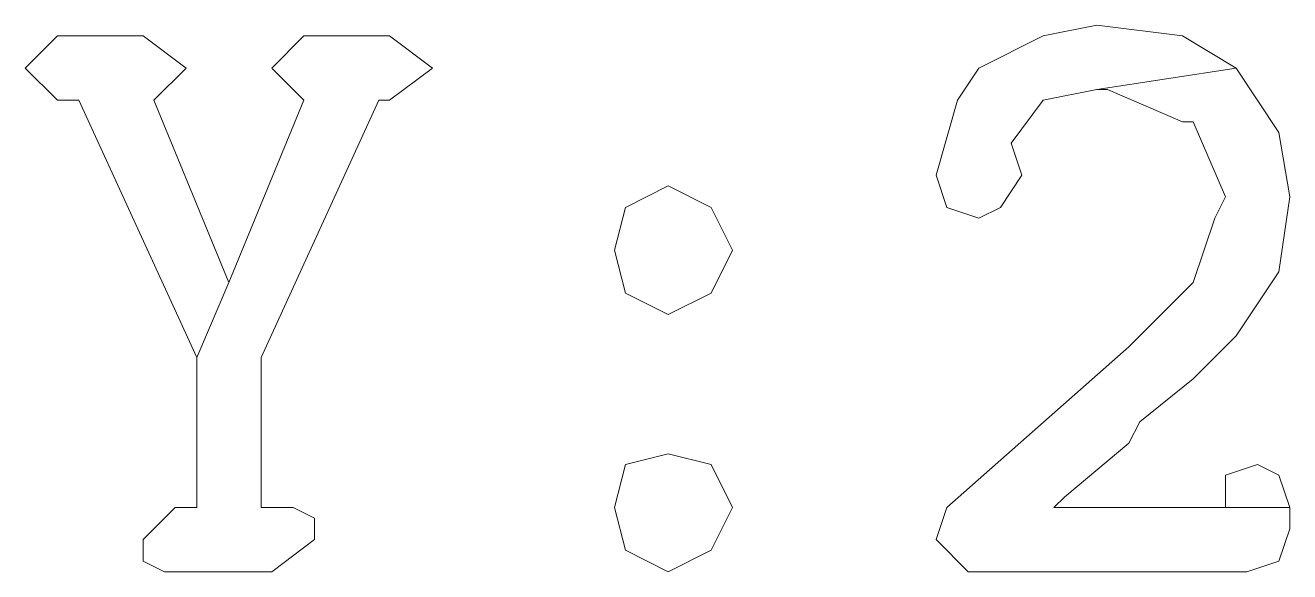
# Model space of a CAD drawing. Extents: x 3411 to 238236, y 6926 to 86361.
# Drawn here: x 201493.8 to 201585.7, y 46275.5 to 46315.2 of the extents above; entities that cross this region are included whole.
import ezdxf

# ---------------------------------------------------------------- set-up
doc = ezdxf.new("R2010")
doc.units = 13
doc.header["$MEASUREMENT"] = 0
doc.layers.add('L3D0 Base', color=3, linetype='Continuous')

msp = doc.modelspace()

# ---------------------------------------------------------------- linework, layer by layer
at = {"layer": 'L3D0 Base', "lineweight": 0}
for points in [[(201571.682, 46315.202), (201567.788, 46314.423), (201563.115, 46312.087), (201561.557, 46309.75), (201560, 46304.299), (201560.778, 46301.962), (201563.115, 46301.183), (201564.672, 46301.962), (201566.23, 46304.299), (201565.451, 46306.635), (201567.788, 46309.75), (201571.682, 46310.529), (201581.806, 46312.087), (201577.912, 46314.423)], [(201502.369, 46314.423), (201496.139, 46314.423), (201493.802, 46312.087), (201496.139, 46309.75), (201497.696, 46309.75), (201506.263, 46291.059), (201508.599, 46296.511), (201503.148, 46309.75), (201505.484, 46312.087)], [(201520.281, 46314.423), (201514.051, 46314.423), (201511.714, 46312.087), (201514.051, 46309.75), (201508.599, 46296.511), (201506.263, 46291.059), (201506.263, 46280.156), (201504.705, 46280.156), (201502.369, 46277.82), (201502.369, 46276.262), (201503.927, 46275.483), (201504.705, 46275.483), (201511.714, 46275.483), (201514.83, 46277.82), (201514.83, 46279.377), (201513.272, 46280.156), (201511.714, 46280.156), (201510.936, 46280.156), (201510.936, 46291.059), (201519.502, 46309.75), (201520.281, 46309.75), (201523.396, 46312.087)], [(201581.806, 46312.087), (201571.682, 46310.529), (201572.46, 46310.529), (201577.912, 46308.193), (201578.691, 46308.193), (201581.027, 46302.741), (201580.248, 46301.183), (201578.691, 46296.511), (201574.018, 46291.838), (201560.778, 46280.156), (201560, 46277.82), (201562.336, 46275.483), (201582.585, 46275.483), (201584.921, 46276.262), (201585.7, 46278.598), (201585.7, 46280.156), (201568.566, 46280.156), (201569.345, 46280.935), (201574.018, 46284.829), (201574.797, 46286.386), (201578.691, 46289.502), (201581.806, 46292.617), (201584.921, 46297.289), (201585.7, 46302.741), (201584.921, 46307.414)], [(201540.53, 46303.52), (201537.415, 46301.962), (201536.636, 46298.847), (201537.415, 46295.732), (201540.53, 46294.174), (201543.645, 46295.732), (201545.203, 46298.847), (201543.645, 46301.962)], [(201540.53, 46284.05), (201537.415, 46283.271), (201536.636, 46280.156), (201537.415, 46277.041), (201540.53, 46275.483), (201543.645, 46277.041), (201545.203, 46280.156), (201543.645, 46283.271)], [(201583.363, 46283.271), (201581.027, 46282.492), (201581.027, 46280.156), (201568.566, 46280.156), (201585.7, 46280.156), (201584.921, 46282.492)]]:
    msp.add_lwpolyline(points, close=True, dxfattribs=at)

doc.saveas('drawing.dxf')
